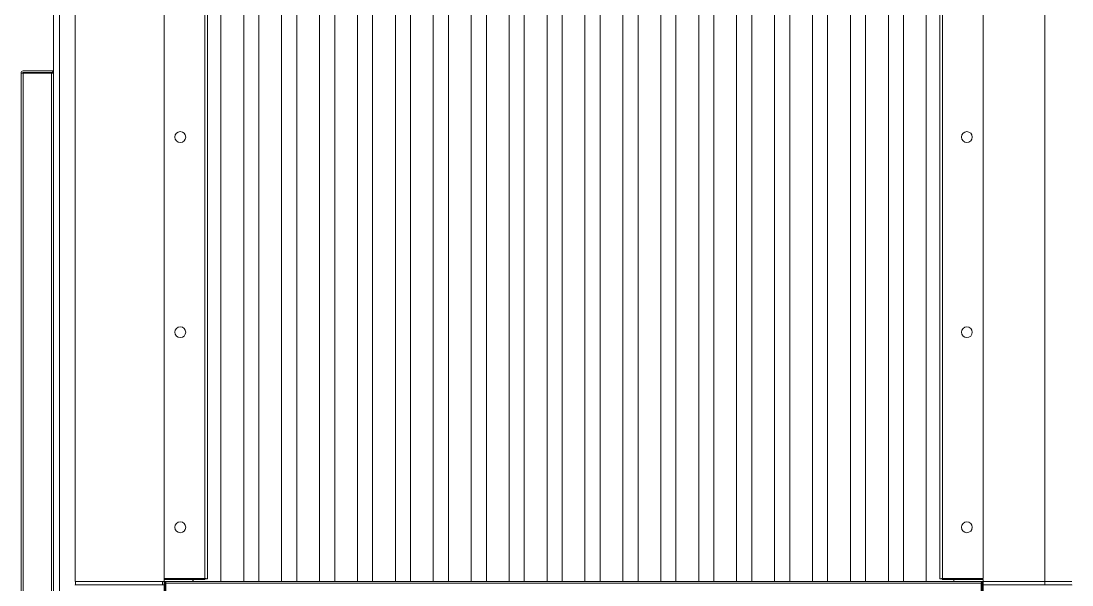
# Model space of a CAD drawing. Header units: millimetres. Extents: x 5343 to 29633, y -275 to 12336.
# Drawn here: x 16040 to 17010, y 3497 to 4017 of the extents above; entities that cross this region are included whole.
import ezdxf

# ---------------------------------------------------------------- set-up
doc = ezdxf.new("R2010")
doc.units = ezdxf.units.MM

msp = doc.modelspace()

# ---------------------------------------------------------------- linework, layer by layer
at = {"linetype": 'Continuous', "lineweight": 15}
for p, q in [((16069.53, 4820.95), (16069.53, 3180.95)), ((16069.53, 4820.95), (16069.53, 3180.95)), ((16074.93, 4820.95), (16074.93, 3180.95)), ((16074.93, 4820.95), (16074.93, 3180.95)), ((16089.53, 4499.95), (16089.53, 3499.95)), ((16089.53, 4499.95), (16089.53, 3499.95)), ((16171.53, 4497.25), (16171.53, 3502.66)), ((16171.53, 4497.25), (16171.53, 3502.66)), ((16209.13, 4497.25), (16209.13, 3502.66)), ((16209.13, 4497.25), (16209.13, 3502.66)), ((16211.53, 4497.55), (16211.53, 3502.35)), ((16211.53, 4497.55), (16211.53, 3502.35)), ((16224.03, 4498.95), (16224.03, 3499.95)), ((16224.03, 4498.95), (16224.03, 3499.95)), ((16245.03, 3499.95), (16245.03, 4498.95)), ((16245.03, 3499.95), (16245.03, 4498.95)), ((16259.03, 4498.95), (16259.03, 3499.95)), ((16259.03, 4498.95), (16259.03, 3499.95)), ((16280.03, 3499.95), (16280.03, 4498.95)), ((16280.03, 3499.95), (16280.03, 4498.95)), ((16294.03, 4498.95), (16294.03, 3499.95)), ((16294.03, 4498.95), (16294.03, 3499.95)), ((16315.03, 3499.95), (16315.03, 4498.95)), ((16315.03, 3499.95), (16315.03, 4498.95)), ((16329.03, 4498.95), (16329.03, 3499.95)), ((16329.03, 4498.95), (16329.03, 3499.95)), ((16350.03, 3499.95), (16350.03, 4498.95)), ((16350.03, 3499.95), (16350.03, 4498.95)), ((16364.03, 4498.95), (16364.03, 3499.95)), ((16364.03, 4498.95), (16364.03, 3499.95)), ((16385.03, 3499.95), (16385.03, 4498.95)), ((16385.03, 3499.95), (16385.03, 4498.95)), ((16399.03, 4498.95), (16399.03, 3499.95)), ((16399.03, 4498.95), (16399.03, 3499.95)), ((16420.03, 3499.95), (16420.03, 4498.95)), ((16420.03, 3499.95), (16420.03, 4498.95)), ((16434.03, 4498.95), (16434.03, 3499.95)), ((16434.03, 4498.95), (16434.03, 3499.95)), ((16455.03, 3499.95), (16455.03, 4498.95)), ((16455.03, 3499.95), (16455.03, 4498.95)), ((16469.03, 4498.95), (16469.03, 3499.95)), ((16469.03, 4498.95), (16469.03, 3499.95)), ((16490.03, 3499.95), (16490.03, 4498.95)), ((16490.03, 3499.95), (16490.03, 4498.95)), ((16504.03, 4498.95), (16504.03, 3499.95)), ((16504.03, 4498.95), (16504.03, 3499.95)), ((16525.03, 3499.95), (16525.03, 4498.95)), ((16525.03, 3499.95), (16525.03, 4498.95)), ((16539.03, 4498.95), (16539.03, 3499.95)), ((16539.03, 4498.95), (16539.03, 3499.95)), ((16560.03, 3499.95), (16560.03, 4498.95)), ((16560.03, 3499.95), (16560.03, 4498.95)), ((16574.03, 4498.95), (16574.03, 3499.95)), ((16574.03, 4498.95), (16574.03, 3499.95)), ((16595.03, 3499.95), (16595.03, 4498.95)), ((16609.03, 4498.95), (16609.03, 3499.95)), ((16630.03, 3499.95), (16630.03, 4498.95)), ((16644.03, 4498.95), (16644.03, 3499.95)), ((16665.03, 3499.95), (16665.03, 4498.95)), ((16679.03, 4498.95), (16679.03, 3499.95)), ((16700.03, 3499.95), (16700.03, 4498.95)), ((16714.03, 4498.95), (16714.03, 3499.95)), ((16735.03, 3499.95), (16735.03, 4498.95)), ((16749.03, 4498.95), (16749.03, 3499.95)), ((16770.03, 3499.95), (16770.03, 4498.95)), ((16784.03, 4498.95), (16784.03, 3499.95)), ((16805.03, 3499.95), (16805.03, 4498.95)), ((16819.03, 4498.95), (16819.03, 3499.95)), ((16840.03, 3499.95), (16840.03, 4498.95)), ((16854.03, 4499.95), (16854.03, 3499.95)), ((16875.03, 3499.95), (16875.03, 4499.95)), ((16887.53, 3502.35), (16887.53, 4497.55)), ((16889.93, 3502.66), (16889.93, 4497.25)), ((16927.53, 3502.66), (16927.53, 4497.25)), ((16984.53, 3496.95), (16984.53, 4499.95)), ((16039.53, 3162.85), (16039.53, 3969.05)), ((16039.53, 3969.05), (16041.43, 3969.05)), ((16039.53, 3969.05), (16041.43, 3969.05)), ((16069.53, 3970.95), (16041.43, 3970.95)), ((16069.53, 3970.95), (16041.43, 3970.95)), ((16069.53, 3969.45), (16041.43, 3969.45)), ((16069.53, 3969.45), (16041.43, 3969.45)), ((16041.43, 3162.85), (16041.43, 3969.05)), ((16067.63, 3969.05), (16041.43, 3969.05)), ((16041.43, 3162.85), (16041.43, 3969.05)), ((16067.63, 3969.05), (16041.43, 3969.05)), ((16067.63, 3969.05), (16069.53, 3969.05)), ((16067.63, 3162.85), (16067.63, 3969.05)), ((16067.63, 3162.85), (16067.63, 3969.05)), ((16067.63, 3969.05), (16069.53, 3969.05)), ((16209.13, 3502.66), (16171.53, 3502.66)), ((16171.53, 3502.66), (16171.53, 3501.95)), ((16209.13, 3502.66), (16171.53, 3502.66)), ((16171.53, 3502.66), (16171.53, 3501.95)), ((16209.13, 3501.95), (16171.53, 3501.95)), ((16171.53, 3499.95), (16171.53, 3501.95)), ((16209.13, 3501.95), (16171.53, 3501.95)), ((16171.53, 3499.95), (16171.53, 3501.95)), ((16198.13, 3502.66), (16198.13, 3499.95)), ((16198.13, 3502.66), (16198.13, 3499.95)), ((16198.53, 3502.66), (16198.53, 3499.95)), ((16198.53, 3502.66), (16198.53, 3499.95)), ((16209.53, 3502.63), (16209.53, 3502.35)), ((16209.53, 3502.63), (16209.53, 3502.35)), ((16889.53, 3502.35), (16889.53, 3502.63)), ((16889.93, 3502.66), (16927.53, 3502.66)), ((16889.93, 3501.95), (16927.53, 3501.95)), ((16900.53, 3499.95), (16900.53, 3502.66)), ((16927.53, 3499.95), (16927.53, 3501.95)), ((16089.53, 3499.95), (16089.69, 3499.95)), ((16089.53, 3499.95), (16089.69, 3499.95)), ((16089.69, 3499.95), (16170.03, 3499.95)), ((16089.69, 3496.95), (16089.69, 3499.95)), ((16089.69, 3499.95), (16170.03, 3499.95)), ((16089.69, 3496.95), (16089.69, 3499.95)), ((16089.69, 3496.95), (16170.03, 3496.95)), ((16089.69, 3496.95), (16170.03, 3496.95)), ((16171.53, 3499.95), (16170.03, 3499.95)), ((16170.03, 3496.95), (16170.03, 3499.95)), ((16171.53, 3499.95), (16170.03, 3499.95)), ((16170.03, 3496.95), (16170.03, 3499.95)), ((16170.03, 3496.95), (16171.53, 3496.95)), ((16170.03, 3496.95), (16171.53, 3496.95)), ((16172.93, 3499.95), (16171.53, 3499.95)), ((16171.53, 3498.55), (16171.53, 3499.95)), ((16172.93, 3499.95), (16171.53, 3499.95)), ((16171.53, 3498.55), (16171.53, 3499.95)), ((16171.53, 3498.55), (16171.53, 3469.95)), ((16171.53, 3498.55), (16172.53, 3498.55)), ((16171.53, 3498.55), (16171.53, 3469.95)), ((16171.53, 3498.55), (16172.53, 3498.55)), ((16172.53, 3498.55), (16172.53, 3469.95)), ((16172.53, 3498.55), (16172.53, 3469.95)), ((16172.93, 3499.95), (16926.13, 3499.95)), ((16172.93, 3499.95), (16926.13, 3499.95)), ((16172.93, 3498.95), (16173.18, 3498.95)), ((16172.93, 3498.95), (16173.18, 3498.95)), ((16173.23, 3498.55), (16925.82, 3498.55)), ((16173.23, 3498.55), (16173.23, 3469.95)), ((16173.23, 3498.55), (16925.82, 3498.55)), ((16173.23, 3498.55), (16173.23, 3469.95)), ((16925.82, 3498.55), (16925.82, 3469.95)), ((16925.88, 3498.95), (16926.13, 3498.95)), ((16926.13, 3499.95), (16927.53, 3499.95)), ((16926.53, 3498.55), (16926.53, 3469.95)), ((16927.53, 3499.95), (16927.53, 3498.55)), ((16929.03, 3499.95), (16927.53, 3499.95)), ((16927.53, 3469.95), (16927.53, 3498.55)), ((16927.53, 3496.95), (16929.03, 3496.95)), ((16929.03, 3499.95), (17009.36, 3499.95)), ((16929.03, 3496.95), (17009.36, 3496.95))]:
    msp.add_line(p, q, dxfattribs=at)
for centre in [(16186.53, 3909.95), (16186.53, 3909.95), (16912.53, 3909.95), (16186.53, 3729.95), (16186.53, 3729.95), (16912.53, 3729.95), (16186.53, 3549.95), (16186.53, 3549.95), (16912.53, 3549.95)]:
    msp.add_circle(centre, 5, dxfattribs=at)
for centre, radius, start, end in [((16041.43, 3969.05), 1.9, 90, 180), ((16041.43, 3969.05), 1.9, 90, 180), ((16041.43, 3969.05), 0.4, 90, 180), ((16041.43, 3969.05), 0.4, 90, 180), ((16067.63, 3969.05), 1.9, 0, 90), ((16067.63, 3969.05), 1.9, 0, 90)]:
    msp.add_arc(centre, radius, start, end, dxfattribs=at)
for points in [[(16211.53, 3502.35), (16211.49, 3502.38), (16211.42, 3502.43), (16210.86, 3502.51), (16210.07, 3502.58), (16209.44, 3502.64), (16209.13, 3502.66)], [(16209.53, 3502.35), (16209.52, 3502.38), (16209.51, 3502.43), (16209.42, 3502.51), (16209.28, 3502.58), (16209.18, 3502.64), (16209.13, 3502.66)], [(16211.53, 3502.35), (16211.49, 3502.38), (16211.42, 3502.43), (16210.86, 3502.51), (16210.07, 3502.58), (16209.44, 3502.64), (16209.13, 3502.66)], [(16209.53, 3502.35), (16209.52, 3502.38), (16209.51, 3502.43), (16209.42, 3502.51), (16209.28, 3502.58), (16209.18, 3502.64), (16209.13, 3502.66)], [(16209.13, 3501.95), (16209.18, 3501.96), (16209.28, 3501.97), (16209.42, 3502.07), (16209.51, 3502.2), (16209.52, 3502.3), (16209.53, 3502.35)], [(16209.13, 3501.95), (16209.18, 3501.96), (16209.28, 3501.97), (16209.42, 3502.07), (16209.51, 3502.2), (16209.52, 3502.3), (16209.53, 3502.35)], [(16889.93, 3502.66), (16889.61, 3502.64), (16888.98, 3502.58), (16888.19, 3502.51), (16887.64, 3502.43), (16887.56, 3502.38), (16887.53, 3502.35)], [(16889.53, 3502.35), (16889.53, 3502.38), (16889.55, 3502.43), (16889.64, 3502.51), (16889.77, 3502.58), (16889.88, 3502.64), (16889.93, 3502.66)], [(16889.53, 3502.35), (16889.53, 3502.3), (16889.55, 3502.2), (16889.64, 3502.07), (16889.77, 3501.97), (16889.88, 3501.96), (16889.93, 3501.95)], [(16089.69, 3496.95), (16089.68, 3496.95), (16089.65, 3496.94), (16089.61, 3496.84), (16089.57, 3496.71), (16089.54, 3496.61), (16089.53, 3496.55)], [(16089.69, 3496.95), (16089.68, 3496.95), (16089.65, 3496.94), (16089.61, 3496.84), (16089.57, 3496.71), (16089.54, 3496.61), (16089.53, 3496.55)], [(16172.93, 3499.95), (16172.74, 3499.93), (16172.38, 3499.89), (16171.91, 3499.57), (16171.59, 3499.1), (16171.55, 3498.74), (16171.53, 3498.55)], [(16172.93, 3499.95), (16172.74, 3499.93), (16172.38, 3499.89), (16171.91, 3499.57), (16171.59, 3499.1), (16171.55, 3498.74), (16171.53, 3498.55)], [(16172.93, 3498.95), (16172.88, 3498.95), (16172.77, 3498.94), (16172.64, 3498.84), (16172.55, 3498.71), (16172.53, 3498.61), (16172.53, 3498.55)], [(16172.93, 3498.95), (16172.88, 3498.95), (16172.77, 3498.94), (16172.64, 3498.84), (16172.55, 3498.71), (16172.53, 3498.61), (16172.53, 3498.55)], [(16173.23, 3498.55), (16173.21, 3498.74), (16173.16, 3499.1), (16173.08, 3499.57), (16173, 3499.89), (16172.95, 3499.93), (16172.93, 3499.95)], [(16173.23, 3498.55), (16173.21, 3498.74), (16173.16, 3499.1), (16173.08, 3499.57), (16173, 3499.89), (16172.95, 3499.93), (16172.93, 3499.95)], [(16173.23, 3498.55), (16173.21, 3498.61), (16173.16, 3498.71), (16173.08, 3498.84), (16173, 3498.94), (16172.95, 3498.95), (16172.93, 3498.95)], [(16173.23, 3498.55), (16173.21, 3498.61), (16173.16, 3498.71), (16173.08, 3498.84), (16173, 3498.94), (16172.95, 3498.95), (16172.93, 3498.95)], [(16926.13, 3499.95), (16926.1, 3499.93), (16926.05, 3499.89), (16925.97, 3499.57), (16925.9, 3499.1), (16925.85, 3498.74), (16925.82, 3498.55)], [(16926.13, 3498.95), (16926.1, 3498.95), (16926.05, 3498.94), (16925.97, 3498.84), (16925.9, 3498.71), (16925.85, 3498.61), (16925.82, 3498.55)], [(16927.53, 3498.55), (16927.51, 3498.74), (16927.46, 3499.1), (16927.14, 3499.57), (16926.68, 3499.89), (16926.31, 3499.93), (16926.13, 3499.95)], [(16926.53, 3498.55), (16926.52, 3498.61), (16926.51, 3498.71), (16926.42, 3498.84), (16926.28, 3498.94), (16926.18, 3498.95), (16926.13, 3498.95)], [(17009.53, 3496.55), (17009.51, 3496.61), (17009.49, 3496.71), (17009.44, 3496.84), (17009.4, 3496.94), (17009.37, 3496.95), (17009.36, 3496.95)]]:
    msp.add_open_spline(points, degree=3, dxfattribs=at)

doc.saveas('drawing.dxf')
